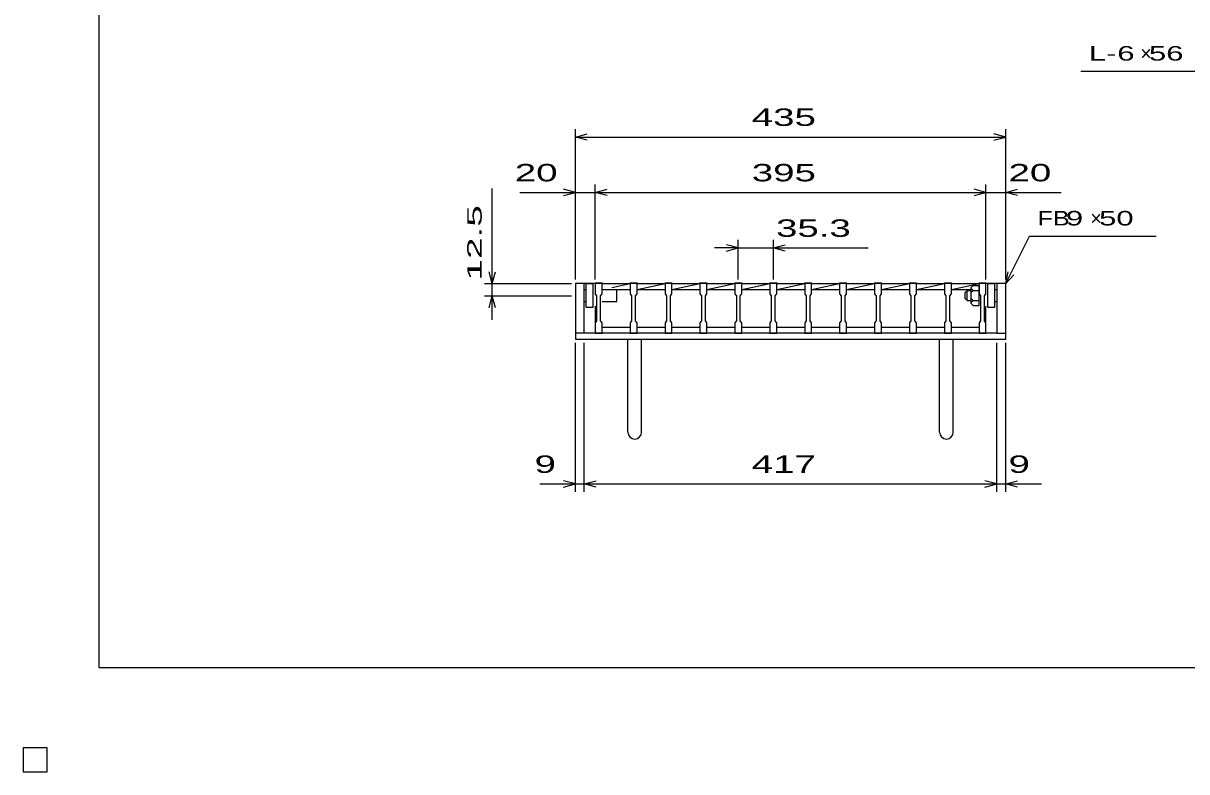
# Model space of a CAD drawing. Units: millimetres, scale not verified. Extents: x -1456 to 1389, y -1026 to 839.
# Drawn here: x -1456 to -280, y -1026 to -270 of the extents above; entities that cross this region are included whole.
import ezdxf
from ezdxf.enums import TextEntityAlignment as Align

# ---------------------------------------------------------------- set-up
doc = ezdxf.new("R2010")
doc.units = ezdxf.units.MM
doc.header["$LTSCALE"] = 8
for name, color, linetype, lineweight in [('0_2', 150, 'Continuous', 25), ('16', 3, 'Continuous', 25), ('19', 6, 'Continuous', 25), ('22', 4, 'Continuous', 25)]:
    doc.layers.add(name, color=color, linetype=linetype, lineweight=lineweight)
doc.styles.add('ベクトル', font='')
doc.styles.get('ベクトル').set_extended_font_data('ベクトル')

msp = doc.modelspace()

# ---------------------------------------------------------------- linework, layer by layer
at = {"layer": '0_2'}
for p, q in [((-1379.2, -921.2), (-1379.2, 838.8)), ((1388.8, -921.2), (-1379.2, -921.2))]:
    msp.add_line(p, q, dxfattribs=at)
at = {"layer": '16'}
for p, q in [((-878, -533), (-878, -532.3)), ((-878, -532.3), (-871, -532.3)), ((-878, -533), (-878, -543.5)), ((-871, -533), (-878, -533)), ((-878, -533), (-878, -544)), ((-871, -532.3), (-871, -533)), ((-871, -543.5), (-871, -533)), ((-871, -533), (-842.7, -533)), ((-861, -536.88), (-842.7, -533)), ((-856, -539), (-842.7, -539)), ((-842.7, -533), (-842.7, -532.3)), ((-842.7, -532.3), (-835.7, -532.3)), ((-842.7, -533), (-842.7, -543.5)), ((-835.7, -533), (-842.7, -533)), ((-835.7, -532.3), (-835.7, -533)), ((-835.7, -543.5), (-835.7, -533)), ((-835.7, -533), (-807.4, -533)), ((-835.7, -539), (-807.4, -533)), ((-835.7, -539), (-807.4, -539)), ((-807.4, -533), (-807.4, -532.3)), ((-807.4, -532.3), (-800.4, -532.3)), ((-807.4, -533), (-807.4, -543.5)), ((-800.4, -533), (-807.4, -533)), ((-800.4, -532.3), (-800.4, -533)), ((-800.4, -543.5), (-800.4, -533)), ((-800.4, -533), (-772.1, -533)), ((-800.4, -539), (-772.1, -533)), ((-800.4, -539), (-772.1, -539)), ((-772.1, -533), (-772.1, -532.3)), ((-772.1, -532.3), (-765.1, -532.3)), ((-772.1, -533), (-772.1, -543.5)), ((-765.1, -533), (-772.1, -533)), ((-765.1, -532.3), (-765.1, -533)), ((-765.1, -543.5), (-765.1, -533)), ((-765.1, -533), (-736.8, -533)), ((-765.1, -539), (-736.8, -533)), ((-765.1, -539), (-736.8, -539)), ((-736.8, -533), (-736.8, -532.3)), ((-736.8, -532.3), (-729.8, -532.3)), ((-736.8, -533), (-736.8, -543.5)), ((-729.8, -533), (-736.8, -533)), ((-729.8, -532.3), (-729.8, -533)), ((-729.8, -543.5), (-729.8, -533)), ((-729.8, -533), (-701.5, -533)), ((-729.8, -539), (-701.5, -533)), ((-729.8, -539), (-701.5, -539)), ((-701.5, -533), (-701.5, -532.3)), ((-701.5, -532.3), (-694.5, -532.3)), ((-701.5, -533), (-701.5, -543.5)), ((-694.5, -533), (-701.5, -533)), ((-694.5, -532.3), (-694.5, -533)), ((-694.5, -543.5), (-694.5, -533)), ((-694.5, -533), (-666.2, -533)), ((-694.5, -539), (-666.2, -533)), ((-694.5, -539), (-666.2, -539)), ((-666.2, -533), (-666.2, -532.3)), ((-666.2, -532.3), (-659.2, -532.3)), ((-666.2, -533), (-666.2, -543.5)), ((-659.2, -533), (-666.2, -533)), ((-659.2, -532.3), (-659.2, -533)), ((-659.2, -543.5), (-659.2, -533)), ((-659.2, -533), (-630.9, -533)), ((-659.2, -539), (-630.9, -533)), ((-659.2, -539), (-630.9, -539)), ((-630.9, -533), (-630.9, -532.3)), ((-630.9, -532.3), (-623.9, -532.3)), ((-630.9, -533), (-630.9, -543.5)), ((-623.9, -533), (-630.9, -533)), ((-623.9, -532.3), (-623.9, -533)), ((-623.9, -543.5), (-623.9, -533)), ((-623.9, -533), (-595.6, -533)), ((-623.9, -539), (-595.6, -533)), ((-623.9, -539), (-595.6, -539)), ((-595.6, -533), (-595.6, -532.3)), ((-595.6, -532.3), (-588.6, -532.3)), ((-595.6, -533), (-595.6, -543.5)), ((-588.6, -533), (-595.6, -533)), ((-588.6, -532.3), (-588.6, -533)), ((-588.6, -543.5), (-588.6, -533)), ((-588.6, -533), (-560.3, -533)), ((-588.6, -539), (-560.3, -533)), ((-588.6, -539), (-560.3, -539)), ((-560.3, -533), (-560.3, -532.3)), ((-560.3, -532.3), (-553.3, -532.3)), ((-560.3, -533), (-560.3, -543.5)), ((-553.3, -533), (-560.3, -533)), ((-553.3, -532.3), (-553.3, -533)), ((-553.3, -543.5), (-553.3, -533)), ((-553.3, -533), (-525, -533)), ((-553.3, -539), (-525, -533)), ((-553.3, -539), (-525, -539)), ((-525, -533), (-525, -532.3)), ((-525, -532.3), (-518, -532.3)), ((-525, -533), (-525, -543.5)), ((-518, -533), (-525, -533)), ((-518, -532.3), (-518, -533)), ((-518, -543.5), (-518, -533)), ((-518, -533), (-490, -533)), ((-518, -539), (-490, -533.064)), ((-518, -539), (-499, -539)), ((-490, -533), (-490, -532.3)), ((-490, -532.3), (-483, -532.3)), ((-490, -533), (-490, -543.5)), ((-483, -533), (-490, -533)), ((-483, -532.3), (-483, -533)), ((-483, -543.5), (-483, -533)), ((-483, -544), (-483, -533)), ((-878, -543.5), (-876.5, -545.5)), ((-876.5, -545.5), (-876.5, -570.5)), ((-872.5, -545.5), (-871, -543.5)), ((-872.5, -570.5), (-872.5, -545.5)), ((-842.7, -543.5), (-841.2, -545.5)), ((-841.2, -545.5), (-841.2, -570.5)), ((-837.2, -545.5), (-835.7, -543.5)), ((-837.2, -570.5), (-837.2, -545.5)), ((-807.4, -543.5), (-805.9, -545.5)), ((-805.9, -545.5), (-805.9, -570.5)), ((-801.9, -545.5), (-800.4, -543.5)), ((-801.9, -570.5), (-801.9, -545.5)), ((-772.1, -543.5), (-770.6, -545.5)), ((-770.6, -545.5), (-770.6, -570.5)), ((-766.6, -545.5), (-765.1, -543.5)), ((-766.6, -570.5), (-766.6, -545.5)), ((-736.8, -543.5), (-735.3, -545.5)), ((-735.3, -545.5), (-735.3, -570.5)), ((-731.3, -545.5), (-729.8, -543.5)), ((-731.3, -570.5), (-731.3, -545.5)), ((-701.5, -543.5), (-700, -545.5)), ((-700, -545.5), (-700, -570.5)), ((-696, -545.5), (-694.5, -543.5)), ((-696, -570.5), (-696, -545.5)), ((-666.2, -543.5), (-664.7, -545.5)), ((-664.7, -545.5), (-664.7, -570.5)), ((-660.7, -545.5), (-659.2, -543.5)), ((-660.7, -570.5), (-660.7, -545.5)), ((-630.9, -543.5), (-629.4, -545.5)), ((-629.4, -545.5), (-629.4, -570.5)), ((-625.4, -545.5), (-623.9, -543.5)), ((-625.4, -570.5), (-625.4, -545.5)), ((-595.6, -543.5), (-594.1, -545.5)), ((-594.1, -545.5), (-594.1, -570.5)), ((-590.1, -545.5), (-588.6, -543.5)), ((-590.1, -570.5), (-590.1, -545.5)), ((-560.3, -543.5), (-558.8, -545.5)), ((-558.8, -545.5), (-558.8, -570.5)), ((-554.8, -545.5), (-553.3, -543.5)), ((-554.8, -570.5), (-554.8, -545.5)), ((-525, -543.5), (-523.5, -545.5)), ((-523.5, -545.5), (-523.5, -570.5)), ((-519.5, -545.5), (-518, -543.5)), ((-519.5, -570.5), (-519.5, -545.5)), ((-490, -543.5), (-488.5, -545.5)), ((-488.5, -545.5), (-488.5, -570.5)), ((-484.5, -545.5), (-483, -543.5)), ((-484.5, -570.5), (-484.5, -545.5)), ((-878, -556), (-878, -577)), ((-483, -577), (-483, -556)), ((-876.5, -570.5), (-878, -572.5)), ((-878, -572.5), (-878, -583)), ((-871, -572.5), (-872.5, -570.5)), ((-871, -583), (-871, -572.5)), ((-841.2, -570.5), (-842.7, -572.5)), ((-842.7, -572.5), (-842.7, -583)), ((-835.7, -572.5), (-837.2, -570.5)), ((-835.7, -583), (-835.7, -572.5)), ((-805.9, -570.5), (-807.4, -572.5)), ((-807.4, -572.5), (-807.4, -583)), ((-800.4, -572.5), (-801.9, -570.5)), ((-800.4, -583), (-800.4, -572.5)), ((-770.6, -570.5), (-772.1, -572.5)), ((-772.1, -572.5), (-772.1, -583)), ((-765.1, -572.5), (-766.6, -570.5)), ((-765.1, -583), (-765.1, -572.5)), ((-735.3, -570.5), (-736.8, -572.5)), ((-736.8, -572.5), (-736.8, -583)), ((-729.8, -572.5), (-731.3, -570.5)), ((-729.8, -583), (-729.8, -572.5)), ((-700, -570.5), (-701.5, -572.5)), ((-701.5, -572.5), (-701.5, -583)), ((-694.5, -572.5), (-696, -570.5)), ((-694.5, -583), (-694.5, -572.5)), ((-664.7, -570.5), (-666.2, -572.5)), ((-666.2, -572.5), (-666.2, -583)), ((-659.2, -572.5), (-660.7, -570.5)), ((-659.2, -583), (-659.2, -572.5)), ((-629.4, -570.5), (-630.9, -572.5)), ((-630.9, -572.5), (-630.9, -583)), ((-623.9, -572.5), (-625.4, -570.5)), ((-623.9, -583), (-623.9, -572.5)), ((-594.1, -570.5), (-595.6, -572.5)), ((-595.6, -572.5), (-595.6, -583)), ((-588.6, -572.5), (-590.1, -570.5)), ((-588.6, -583), (-588.6, -572.5)), ((-558.8, -570.5), (-560.3, -572.5)), ((-560.3, -572.5), (-560.3, -583)), ((-553.3, -572.5), (-554.8, -570.5)), ((-553.3, -583), (-553.3, -572.5)), ((-523.5, -570.5), (-525, -572.5)), ((-525, -572.5), (-525, -583)), ((-518, -572.5), (-519.5, -570.5)), ((-518, -583), (-518, -572.5)), ((-488.5, -570.5), (-490, -572.5)), ((-490, -572.5), (-490, -583)), ((-483, -572.5), (-484.5, -570.5)), ((-483, -583), (-483, -572.5)), ((-878, -583), (-871, -583)), ((-871, -577), (-842.7, -577)), ((-842.7, -583), (-835.7, -583)), ((-835.7, -577), (-807.4, -577)), ((-807.4, -583), (-800.4, -583)), ((-800.4, -577), (-772.1, -577)), ((-772.1, -583), (-765.1, -583)), ((-765.1, -577), (-736.8, -577)), ((-736.8, -583), (-729.8, -583)), ((-729.8, -577), (-701.5, -577)), ((-701.5, -583), (-694.5, -583)), ((-694.5, -577), (-666.2, -577)), ((-666.2, -583), (-659.2, -583)), ((-659.2, -577), (-630.9, -577)), ((-630.9, -583), (-623.9, -583)), ((-623.9, -577), (-595.6, -577)), ((-595.6, -583), (-588.6, -583)), ((-588.6, -577), (-560.3, -577)), ((-560.3, -583), (-553.3, -583)), ((-553.3, -577), (-525, -577)), ((-525, -583), (-518, -583)), ((-518, -577), (-490, -577)), ((-490, -583), (-483, -583)), ((-1432, -1002), (-1456, -1002)), ((-1456, -1002), (-1456, -1026)), ((-1432, -1002), (-1456, -1002)), ((-1456, -1002), (-1456, -1026)), ((-1432, -1002), (-1456, -1002)), ((-1456, -1002), (-1456, -1026)), ((-1432, -1002), (-1456, -1002)), ((-1456, -1002), (-1456, -1026)), ((-1432, -1002), (-1456, -1002)), ((-1456, -1002), (-1456, -1026)), ((-1432, -1026), (-1432, -1002)), ((-1432, -1026), (-1432, -1002)), ((-1432, -1026), (-1432, -1002)), ((-1432, -1026), (-1432, -1002)), ((-1432, -1026), (-1432, -1002)), ((-1456, -1026), (-1432, -1026)), ((-1456, -1026), (-1432, -1026)), ((-1456, -1026), (-1432, -1026)), ((-1456, -1026), (-1432, -1026)), ((-1456, -1026), (-1432, -1026))]:
    msp.add_line(p, q, dxfattribs=at)
at = {"layer": '19'}
for p, q in [((-878, -533), (-898, -533)), ((-898, -533), (-898, -589)), ((-889, -583), (-889, -533)), ((-889, -539), (-887, -539)), ((-887, -533), (-880, -533)), ((-887, -557), (-887, -533)), ((-880, -557), (-880, -533)), ((-871, -539), (-856, -539)), ((-856, -551), (-856, -539)), ((-504, -542), (-502, -540)), ((-502, -540), (-498, -540)), ((-502, -550), (-502, -540)), ((-498, -537), (-496, -535)), ((-498, -553), (-498, -537)), ((-498, -538), (-496, -540)), ((-498, -542), (-496, -540)), ((-496, -535), (-490, -535)), ((-496, -540), (-490, -540)), ((-490, -555), (-490, -535)), ((-463, -533), (-483, -533)), ((-481, -533), (-474, -533)), ((-481, -557), (-481, -533)), ((-474, -557), (-474, -533)), ((-474, -539), (-472, -539)), ((-472, -533), (-472, -583)), ((-463, -589), (-463, -533)), ((-889, -551), (-887, -551)), ((-871, -551), (-856, -551)), ((-504, -548), (-504, -542)), ((-504, -548), (-502, -550)), ((-502, -550), (-498, -550)), ((-498, -548), (-496, -550)), ((-498, -552), (-496, -550)), ((-496, -550), (-490, -550)), ((-474, -551), (-472, -551)), ((-887, -557), (-880, -557)), ((-498, -553), (-496, -555)), ((-496, -555), (-490, -555)), ((-481, -557), (-474, -557)), ((-889, -583), (-898, -583)), ((-472, -583), (-889, -583)), ((-472, -583), (-463, -583)), ((-898, -589), (-463, -589)), ((-845, -683), (-845, -589)), ((-831, -683), (-831, -589)), ((-530, -683), (-530, -589)), ((-516, -683), (-516, -589))]:
    msp.add_line(p, q, dxfattribs=at)
for centre in [(-838, -683), (-523, -683)]:
    msp.add_arc(centre, 7, 180, 0, dxfattribs=at)
at = {"layer": '22'}
for p, q in [((-387, -318.5), (-227, -318.5)), ((-898, -529), (-898, -377)), ((-898, -385), (-886, -381.8)), ((-886, -388.2), (-898, -385)), ((-898, -385), (-463, -385)), ((-463, -385), (-475, -381.8)), ((-475, -388.2), (-463, -385)), ((-463, -529), (-463, -377)), ((-898, -529), (-898, -433)), ((-878, -529), (-878, -433)), ((-483, -529), (-483, -433)), ((-463, -529), (-463, -433)), ((-982, -533), (-982, -437)), ((-954, -441), (-898, -441)), ((-898, -441), (-910, -437.8)), ((-910, -444.2), (-898, -441)), ((-898, -441), (-878, -441)), ((-878, -441), (-866, -437.8)), ((-866, -444.2), (-878, -441)), ((-878, -441), (-483, -441)), ((-483, -441), (-495, -437.8)), ((-495, -444.2), (-483, -441)), ((-483, -441), (-463, -441)), ((-463, -441), (-451, -437.8)), ((-451, -444.2), (-463, -441)), ((-463, -441), (-407, -441)), ((-733.3, -497), (-745.3, -493.8)), ((-733.3, -529), (-733.3, -489)), ((-698, -489), (-698, -529)), ((-698, -497), (-686, -493.8)), ((-463, -533), (-439, -485)), ((-439, -485), (-311, -485)), ((-733.3, -497), (-757.3, -497)), ((-745.3, -500.2), (-733.3, -497)), ((-733.3, -497), (-698, -497)), ((-686, -500.2), (-698, -497)), ((-698, -497), (-602, -497)), ((-982, -533), (-985.2, -521)), ((-982, -533), (-978.8, -521)), ((-463, -533), (-460.6, -521.32)), ((-463, -533), (-455, -524.2)), ((-990, -533), (-902, -533)), ((-982, -545.5), (-982, -533)), ((-990, -545.5), (-902, -545.5)), ((-985.2, -557.5), (-982, -545.5)), ((-978.8, -557.5), (-982, -545.5)), ((-982, -569.5), (-982, -545.5)), ((-898, -743.4), (-898, -593)), ((-889, -743.4), (-889, -593)), ((-472, -743.4), (-472, -593)), ((-463, -743.4), (-463, -593)), ((-934, -735.4), (-898, -735.4)), ((-898, -735.4), (-910, -732.2)), ((-910, -738.6), (-898, -735.4)), ((-898, -735.4), (-889, -735.4)), ((-889, -735.4), (-877, -732.2)), ((-877, -738.6), (-889, -735.4)), ((-889, -735.4), (-472, -735.4)), ((-472, -735.4), (-484, -732.2)), ((-484, -738.6), (-472, -735.4)), ((-472, -735.4), (-463, -735.4)), ((-463, -735.4), (-451, -732.2)), ((-451, -738.6), (-463, -735.4)), ((-463, -735.4), (-427, -735.4))]:
    msp.add_line(p, q, dxfattribs=at)
at = {"layer": '22', "color": 2}
for p, q in [((-1432, -1002), (-1456, -1002)), ((-1456, -1002), (-1456, -1026)), ((-1432, -1002), (-1456, -1002)), ((-1456, -1002), (-1456, -1026)), ((-1432, -1002), (-1456, -1002)), ((-1456, -1002), (-1456, -1026)), ((-1432, -1026), (-1432, -1002)), ((-1432, -1026), (-1432, -1002)), ((-1432, -1026), (-1432, -1002)), ((-1456, -1026), (-1432, -1026)), ((-1456, -1026), (-1432, -1026)), ((-1456, -1026), (-1432, -1026))]:
    msp.add_line(p, q, dxfattribs=at)

# ---------------------------------------------------------------- texts
at = {"layer": '22', "color": 2, "style": 'ベクトル'}
for s, height, width, p in [('L-', 14.66, 1.6, (-379, -300.5)), (' 6 ', 14.66, 1.6, (-359, -300.5)), (' 56 ', 14.66, 1.6, (-327, -300.5)), (' 435 ', 17.6, 1.65, (-730.5, -365)), (' 20 ', 17.6, 1.65, (-970, -421)), (' 395 ', 17.6, 1.65, (-730.5, -421)), (' 20 ', 17.6, 1.65, (-471, -421)), (' 35.3 ', 17.6, 1.65, (-706, -477)), ('FB', 14.66, 1.3, (-431, -467)), (' 9 ', 14.66, 1.6, (-411, -467)), (' 50 ', 14.66, 1.6, (-377.4, -467)), (' 9 ', 17.6, 1.65, (-950, -715.4)), (' 417 ', 17.6, 1.65, (-730.5, -715.4)), (' 9 ', 17.6, 1.65, (-471, -715.4))]:
    msp.add_text(s, height=height, dxfattribs=dict(at, width=width)).set_placement(p, align=Align.MIDDLE_LEFT)
for p in [(-327, -300.5), (-377.4, -467)]:
    msp.add_text('×', height=14.66, dxfattribs=at).set_placement(p, align=Align.MIDDLE_LEFT)
at = {"layer": '22', "color": 2, "style": 'ベクトル', "width": 2}
msp.add_text(' 12.5 ', height=14.66, rotation=90, dxfattribs=at).set_placement((-1000, -541), align=Align.MIDDLE_LEFT)

doc.saveas('drawing.dxf')
